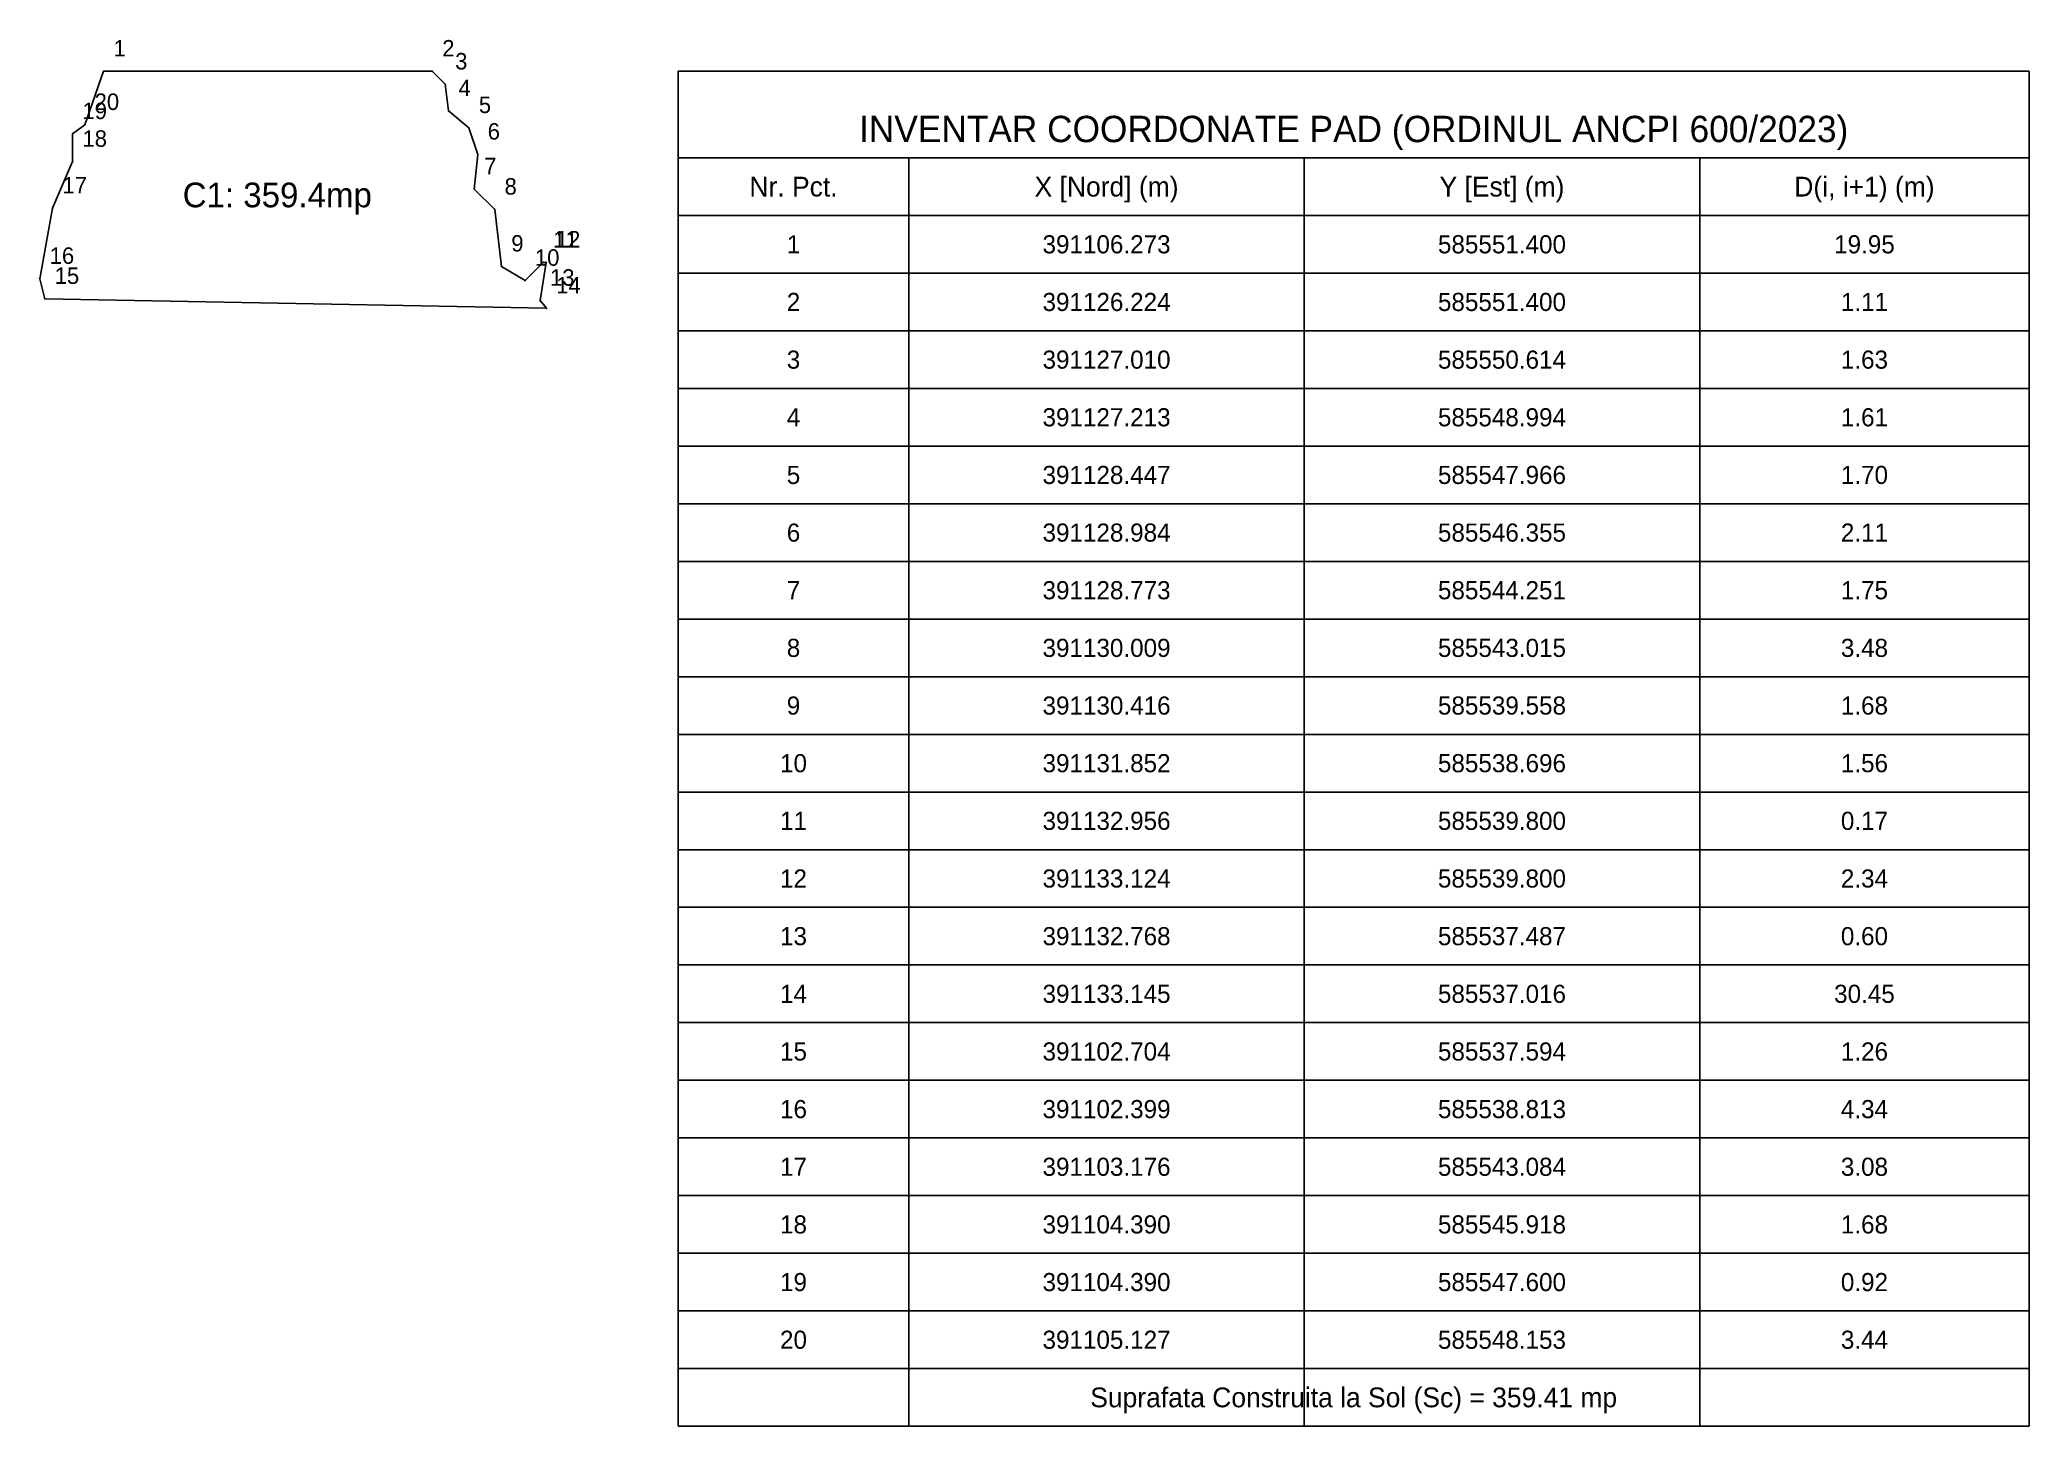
# Model space of a CAD drawing. Header units: metres. Extents: x 391102 to 391223, y 585469 to 585553.
import ezdxf
from ezdxf.enums import TextEntityAlignment as Align

# ---------------------------------------------------------------- set-up
doc = ezdxf.new("R2010")
doc.units = ezdxf.units.M
for name, color, linetype in [('1CC', 1, 'Continuous'), ('NUMERE_PCT', 2, 'Continuous'), ('TABEL_PAD', 7, 'Continuous'), ('TEXTE', 7, 'Continuous'), ('VARFURI', 4, 'Continuous')]:
    doc.layers.add(name, color=color, linetype=linetype)

msp = doc.modelspace()

# ---------------------------------------------------------------- linework, layer by layer
at = {"layer": '1CC', "color": 1}
msp.add_lwpolyline([(391106.273, 585551.4), (391126.224, 585551.4), (391127.01, 585550.614), (391127.213, 585548.994), (391128.447, 585547.966), (391128.984, 585546.355), (391128.773, 585544.251), (391130.009, 585543.015), (391130.416, 585539.558), (391131.852, 585538.696), (391132.956, 585539.8), (391133.124, 585539.8), (391132.768, 585537.487), (391133.145, 585537.016), (391102.704, 585537.594), (391102.399, 585538.813), (391103.176, 585543.084), (391104.39, 585545.918), (391104.39, 585547.6), (391105.127, 585548.153), (391106.273, 585551.4)], close=True, dxfattribs=at)
at = {"layer": 'TABEL_PAD', "color": 4}
for p, q in [((391141.145, 585551.4), (391223.145, 585551.4)), ((391141.145, 585551.4), (391141.145, 585469.15)), ((391223.145, 585551.4), (391223.145, 585469.15)), ((391141.145, 585546.15), (391223.145, 585546.15)), ((391155.145, 585546.15), (391155.145, 585469.15)), ((391179.145, 585546.15), (391179.145, 585469.15)), ((391203.145, 585546.15), (391203.145, 585469.15)), ((391141.145, 585542.65), (391223.145, 585542.65)), ((391141.145, 585469.15), (391223.145, 585469.15))]:
    msp.add_line(p, q, dxfattribs=at)
at = {"layer": 'TABEL_PAD', "color": 7}
for p, q in [((391141.145, 585539.15), (391223.145, 585539.15)), ((391141.145, 585535.65), (391223.145, 585535.65)), ((391141.145, 585532.15), (391223.145, 585532.15)), ((391141.145, 585528.65), (391223.145, 585528.65)), ((391141.145, 585525.15), (391223.145, 585525.15)), ((391141.145, 585521.65), (391223.145, 585521.65)), ((391141.145, 585518.15), (391223.145, 585518.15)), ((391141.145, 585514.65), (391223.145, 585514.65)), ((391141.145, 585511.15), (391223.145, 585511.15)), ((391141.145, 585507.65), (391223.145, 585507.65)), ((391141.145, 585504.15), (391223.145, 585504.15)), ((391141.145, 585500.65), (391223.145, 585500.65)), ((391141.145, 585497.15), (391223.145, 585497.15)), ((391141.145, 585493.65), (391223.145, 585493.65)), ((391141.145, 585490.15), (391223.145, 585490.15)), ((391141.145, 585486.65), (391223.145, 585486.65)), ((391141.145, 585483.15), (391223.145, 585483.15)), ((391141.145, 585479.65), (391223.145, 585479.65)), ((391141.145, 585476.15), (391223.145, 585476.15)), ((391141.145, 585472.65), (391223.145, 585472.65))]:
    msp.add_line(p, q, dxfattribs=at)
at = {"layer": 'VARFURI', "color": 4}
for p in [(391106.273, 585551.4), (391126.224, 585551.4), (391127.01, 585550.614), (391105.127, 585548.153), (391127.213, 585548.994), (391104.39, 585547.6), (391128.447, 585547.966), (391104.39, 585545.918), (391128.984, 585546.355), (391128.773, 585544.251), (391103.176, 585543.084), (391130.009, 585543.015), (391132.956, 585539.8), (391133.124, 585539.8), (391102.399, 585538.813), (391130.416, 585539.558), (391131.852, 585538.696), (391102.704, 585537.594), (391132.768, 585537.487), (391133.145, 585537.016)]:
    msp.add_point(p, dxfattribs=at)

# ---------------------------------------------------------------- texts
at = {"layer": 'NUMERE_PCT', "color": 2}
for s, p in [('1', (391106.873, 585552)), ('2', (391126.824, 585552)), ('3', (391127.61, 585551.214)), ('4', (391127.813, 585549.594)), ('19', (391104.99, 585548.2)), ('20', (391105.727, 585548.753)), ('5', (391129.047, 585548.566)), ('6', (391129.584, 585546.955)), ('18', (391104.99, 585546.518)), ('7', (391129.373, 585544.851)), ('17', (391103.776, 585543.684)), ('8', (391130.609, 585543.615)), ('9', (391131.016, 585540.158)), ('11', (391133.556, 585540.4)), ('12', (391133.724, 585540.4)), ('16', (391102.999, 585539.413)), ('10', (391132.452, 585539.296)), ('15', (391103.304, 585538.194)), ('13', (391133.368, 585538.087)), ('14', (391133.745, 585537.616))]:
    msp.add_text(s, height=1, dxfattribs=at).set_placement(p, align=Align.BOTTOM_LEFT)
at = {"layer": 'TABEL_PAD', "color": 7}
for s, height, p in [('INVENTAR COORDONATE PAD (ORDINUL ANCPI 600/2023)', 1.6, (391182.145, 585547.9)), ('1', 1.1, (391148.145, 585540.9)), ('391106.273', 1.1, (391167.145, 585540.9)), ('585551.400', 1.1, (391191.145, 585540.9)), ('19.95', 1.1, (391213.145, 585540.9)), ('2', 1.1, (391148.145, 585537.4)), ('391126.224', 1.1, (391167.145, 585537.4)), ('585551.400', 1.1, (391191.145, 585537.4)), ('1.11', 1.1, (391213.145, 585537.4)), ('3', 1.1, (391148.145, 585533.9)), ('391127.010', 1.1, (391167.145, 585533.9)), ('585550.614', 1.1, (391191.145, 585533.9)), ('1.63', 1.1, (391213.145, 585533.9)), ('4', 1.1, (391148.145, 585530.4)), ('391127.213', 1.1, (391167.145, 585530.4)), ('585548.994', 1.1, (391191.145, 585530.4)), ('1.61', 1.1, (391213.145, 585530.4)), ('5', 1.1, (391148.145, 585526.9)), ('391128.447', 1.1, (391167.145, 585526.9)), ('585547.966', 1.1, (391191.145, 585526.9)), ('1.70', 1.1, (391213.145, 585526.9)), ('6', 1.1, (391148.145, 585523.4)), ('391128.984', 1.1, (391167.145, 585523.4)), ('585546.355', 1.1, (391191.145, 585523.4)), ('2.11', 1.1, (391213.145, 585523.4)), ('7', 1.1, (391148.145, 585519.9)), ('391128.773', 1.1, (391167.145, 585519.9)), ('585544.251', 1.1, (391191.145, 585519.9)), ('1.75', 1.1, (391213.145, 585519.9)), ('8', 1.1, (391148.145, 585516.4)), ('391130.009', 1.1, (391167.145, 585516.4)), ('585543.015', 1.1, (391191.145, 585516.4)), ('3.48', 1.1, (391213.145, 585516.4)), ('9', 1.1, (391148.145, 585512.9)), ('391130.416', 1.1, (391167.145, 585512.9)), ('585539.558', 1.1, (391191.145, 585512.9)), ('1.68', 1.1, (391213.145, 585512.9)), ('10', 1.1, (391148.145, 585509.4)), ('391131.852', 1.1, (391167.145, 585509.4)), ('585538.696', 1.1, (391191.145, 585509.4)), ('1.56', 1.1, (391213.145, 585509.4)), ('11', 1.1, (391148.145, 585505.9)), ('391132.956', 1.1, (391167.145, 585505.9)), ('585539.800', 1.1, (391191.145, 585505.9)), ('0.17', 1.1, (391213.145, 585505.9)), ('12', 1.1, (391148.145, 585502.4)), ('391133.124', 1.1, (391167.145, 585502.4)), ('585539.800', 1.1, (391191.145, 585502.4)), ('2.34', 1.1, (391213.145, 585502.4)), ('13', 1.1, (391148.145, 585498.9)), ('391132.768', 1.1, (391167.145, 585498.9)), ('585537.487', 1.1, (391191.145, 585498.9)), ('0.60', 1.1, (391213.145, 585498.9)), ('14', 1.1, (391148.145, 585495.4)), ('391133.145', 1.1, (391167.145, 585495.4)), ('585537.016', 1.1, (391191.145, 585495.4)), ('30.45', 1.1, (391213.145, 585495.4)), ('15', 1.1, (391148.145, 585491.9)), ('391102.704', 1.1, (391167.145, 585491.9)), ('585537.594', 1.1, (391191.145, 585491.9)), ('1.26', 1.1, (391213.145, 585491.9)), ('16', 1.1, (391148.145, 585488.4)), ('391102.399', 1.1, (391167.145, 585488.4)), ('585538.813', 1.1, (391191.145, 585488.4)), ('4.34', 1.1, (391213.145, 585488.4)), ('17', 1.1, (391148.145, 585484.9)), ('391103.176', 1.1, (391167.145, 585484.9)), ('585543.084', 1.1, (391191.145, 585484.9)), ('3.08', 1.1, (391213.145, 585484.9)), ('18', 1.1, (391148.145, 585481.4)), ('391104.390', 1.1, (391167.145, 585481.4)), ('585545.918', 1.1, (391191.145, 585481.4)), ('1.68', 1.1, (391213.145, 585481.4)), ('19', 1.1, (391148.145, 585477.9)), ('391104.390', 1.1, (391167.145, 585477.9)), ('585547.600', 1.1, (391191.145, 585477.9)), ('0.92', 1.1, (391213.145, 585477.9)), ('20', 1.1, (391148.145, 585474.4)), ('391105.127', 1.1, (391167.145, 585474.4)), ('585548.153', 1.1, (391191.145, 585474.4)), ('3.44', 1.1, (391213.145, 585474.4))]:
    msp.add_text(s, height=height, dxfattribs=at).set_placement(p, align=Align.MIDDLE_CENTER)
at = {"layer": 'TABEL_PAD', "color": 4}
for s, p in [('Nr. Pct.', (391148.145, 585544.4)), ('X [Nord] (m)', (391167.145, 585544.4)), ('Y [Est] (m)', (391191.145, 585544.4)), ('D(i, i+1) (m)', (391213.145, 585544.4))]:
    msp.add_text(s, height=1.2, dxfattribs=at).set_placement(p, align=Align.MIDDLE_CENTER)
at = {"layer": 'TABEL_PAD', "color": 2}
msp.add_text('Suprafata Construita la Sol (Sc) = 359.41 mp', height=1.2, dxfattribs=at).set_placement((391182.145, 585470.9), align=Align.MIDDLE_CENTER)
at = {"layer": 'TEXTE', "color": 7}
msp.add_text('C1: 359.4mp', height=1.5, dxfattribs=at).set_placement((391116.813, 585543.896), align=Align.MIDDLE_CENTER)

doc.saveas('drawing.dxf')
